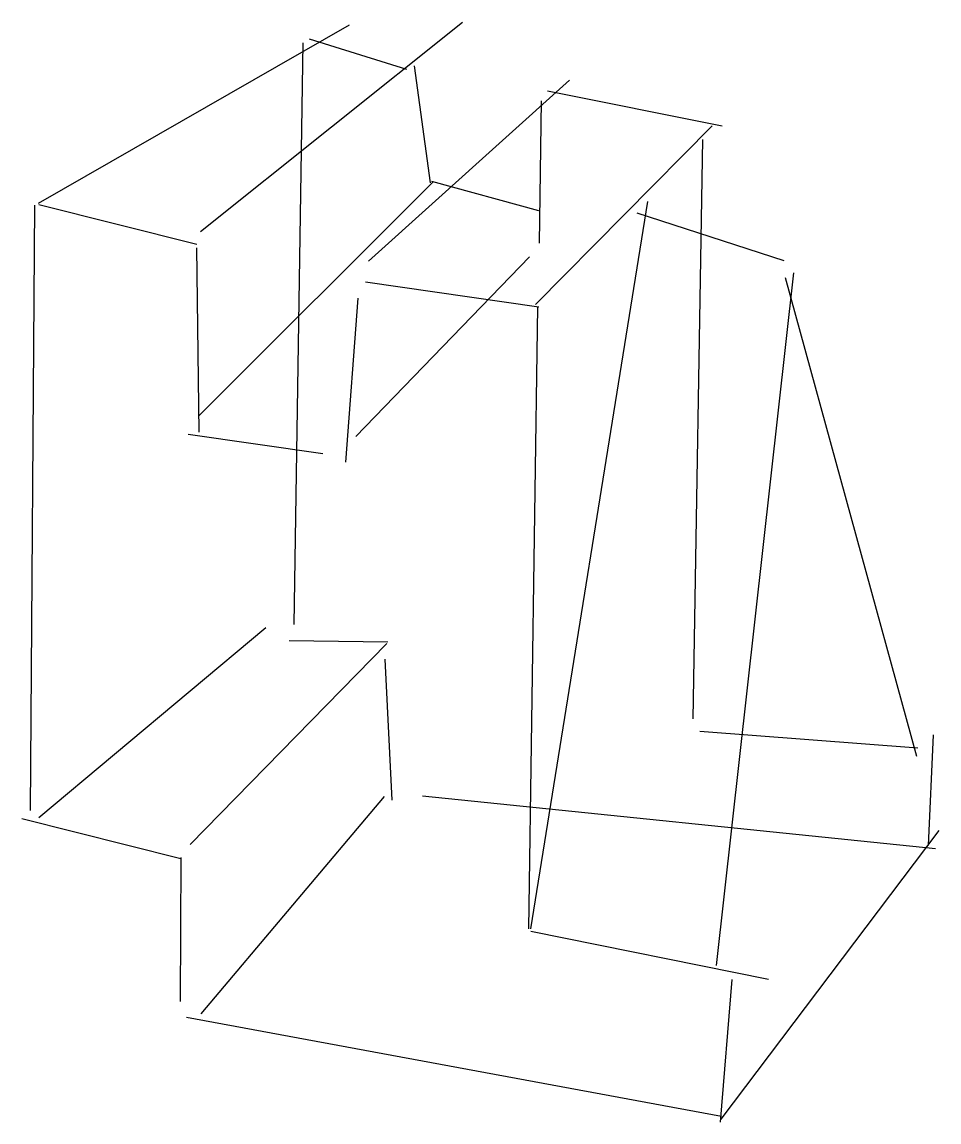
# Model space of a CAD drawing. Header units: millimetres. Extents: x 122.6 to 183.1, y 133.6 to 206.2.
import ezdxf

# ---------------------------------------------------------------- set-up
doc = ezdxf.new("R2010")
doc.units = ezdxf.units.MM
doc.layers.get('0').update_dxf_attribs({"lineweight": 30})

msp = doc.modelspace()

# ---------------------------------------------------------------- linework, layer by layer
for p, q in [((123.701, 194.235), (144.226, 206.018)), ((134.381, 192.368), (151.679, 206.201)), ((141.558, 205.098), (147.999, 203.076)), ((141.144, 204.823), (140.556, 166.421)), ((148.506, 203.299), (149.542, 195.588)), ((145.482, 190.416), (158.755, 202.359)), ((157.308, 201.654), (168.84, 199.35)), ((156.884, 200.995), (156.743, 191.591)), ((156.508, 187.548), (168.181, 199.35)), ((166.922, 160.19), (167.544, 198.435)), ((134.281, 180.198), (149.766, 195.668)), ((149.636, 195.682), (156.696, 193.754)), ((123.422, 194.1), (123.135, 154.126)), ((123.708, 194.16), (134.151, 191.541)), ((163.905, 194.357), (156.173, 146.321)), ((163.191, 193.596), (172.903, 190.457)), ((134.131, 191.295), (134.272, 179.117)), ((144.636, 178.834), (156.12, 190.684)), ((168.448, 143.895), (173.57, 189.648)), ((145.286, 189.038), (156.723, 187.392)), ((173, 189.33), (181.656, 157.721)), ((144.768, 187.956), (143.968, 177.142)), ((156.64, 187.39), (156.052, 146.313)), ((133.566, 178.976), (142.462, 177.706)), ((138.707, 166.19), (123.717, 153.652)), ((133.698, 151.889), (146.698, 165.154)), ((140.232, 165.359), (146.749, 165.267)), ((146.559, 164.134), (147.023, 154.811)), ((167.355, 159.372), (181.754, 158.265)), ((182.765, 159.126), (182.43, 151.816)), ((134.434, 140.718), (146.542, 155.069)), ((149.047, 155.113), (182.908, 151.625)), ((122.602, 153.606), (133.095, 150.962)), ((183.147, 152.819), (168.739, 133.758)), ((133.089, 151.037), (133.041, 141.534)), ((156.201, 146.163), (171.899, 142.998)), ((169.46, 142.974), (168.691, 133.566)), ((133.473, 140.478), (168.787, 133.95))]:
    msp.add_line(p, q)

doc.saveas('drawing.dxf')
